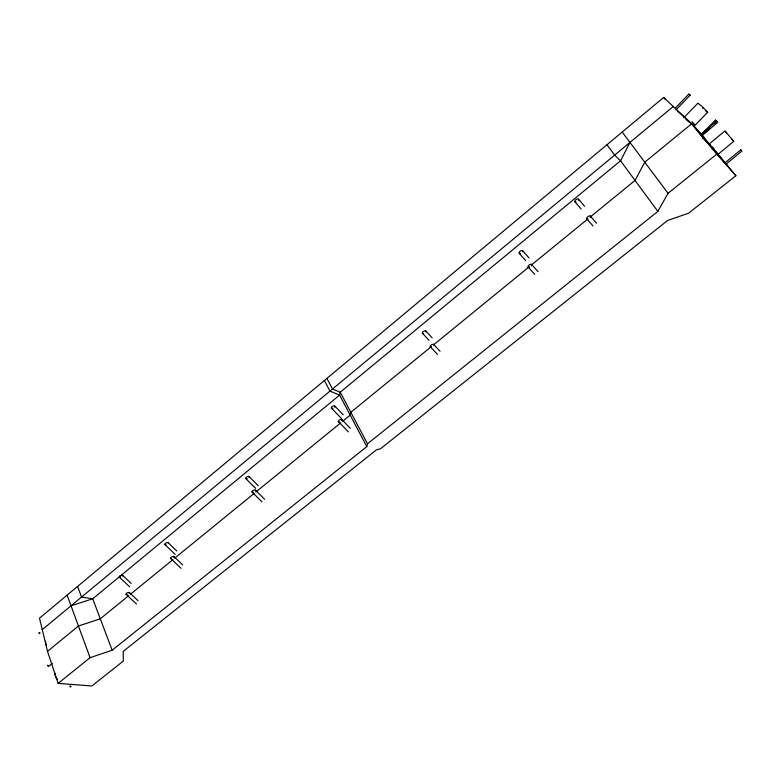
<?xml version="1.0" encoding="UTF-8"?>
<svg xmlns="http://www.w3.org/2000/svg" width="781" height="781" viewBox="0 0 781 781"><rect width="100%" height="100%" fill="white"/><g stroke="black" fill="none" stroke-linecap="round" stroke-linejoin="round"><path stroke-width="1.17" d="M58.126 683.365L90.088 657.68L112.161 650.212L366.797 446.586L367.49 443.813L657.856 211.397L668.048 193.297L716.773 154.15L735.887 175.735L688.559 213.233L667.638 220.447L380.63 448.675L376.198 450.041L123.183 651.422L123.339 661.048L91.875 685.982L58.126 683.365L47.514 651.354L39.509 618.181L663.635 97.469L691.605 123.818L710.495 145.207M629.955 142.435L620.553 160.769L340.233 392.228L339.637 395.098L92.724 598.773L71.022 605.802M698.126 103.434L702.275 106.567L707.684 112.347L706.512 111.576M675.585 107.837L688.901 94.023L690.15 95.194L676.004 109.867M683.805 117.726L697.931 103.131M694.329 125.946L707.703 112.308M701.719 135.103L701.221 134.596L715.376 120.079L716.597 121.26M702.08 135.445L709.958 128.074M714.127 123.808L716.626 121.25M702.304 138.442L703.72 136.997L693.186 125.067L677.957 111.429M716.626 121.065L717.729 122.373L701.836 135.757L700.723 134.439L716.694 121.143M731.524 138.735L733.74 141.361L717.768 154.55L709.011 144.153L724.944 130.925L726.574 132.868M42.106 629.769L673.505 106.323M740.866 149.806L741.93 151.065L726.027 164.225L724.914 162.897L740.847 149.786M47.514 651.354L78.451 626.011L100.3 618.816L128.592 595.757M431.102 346.823L350.845 412.3L350.2 415.131L342.664 421.281M433.933 344.519L529.293 266.712M531.187 265.179L587.839 218.953M590.67 216.649L635.051 180.44L644.755 162.194L691.605 123.818L716.773 154.15M130.476 594.224L172.913 559.635M174.798 558.093L254.01 493.533M255.895 491.991L340.77 422.824M48.49 666.457L47.69 665.295L48.451 666.466L52.268 663.508M701.24 134.576L702.392 135.66M716.519 121.192L715.943 120.538M706.18 111.302L705.448 110.697M685.933 119.278L688.051 121.221M698.409 132.233L703.72 136.997M694.485 124.501L692.064 121.69M129.47 592.652L138.052 600.696M126.171 594.4L136.47 604.045M122.676 575.421L131.208 583.436M119.395 577.149L129.636 586.775M715.933 120.684L715.396 120.118M702.334 107.846L702.832 108.315M688.549 121.68L689.047 122.158M164.869 544.513L175.178 554.393M174.046 556.648L182.676 564.907M170.688 558.425L181.046 568.324M168.208 542.746L176.799 550.986M689.574 94.579L690.14 95.175M689.467 94.638L688.901 94.023M702.861 137.934L710.446 145.286M245.742 478.519L255.631 488.34M255.504 490.204L264.603 499.235M252.038 492.03L261.977 501.88M249.178 476.693L258.238 485.704M338.388 421.555L348.404 431.883M334.912 406.188L343.22 414.779M331.369 408.063L341.346 418.362M341.961 419.67L350.298 428.281M709.07 144.192L710.417 145.705M433.611 344.372L440.025 351.265M422.658 333.487L429.042 340.35M430.204 346.627L437.419 354.369M425.762 330.939L432.137 337.812M663.635 97.469L665.197 99.226M528.268 267.141L534.712 274.385M522.587 250.681L529.01 257.906M531.597 264.417L538.05 271.681M519.287 253.395L525.711 260.61M709.997 144.875L699.542 133.034L727.189 165.582L711.491 146.672M586.873 218.895L593.052 226.021M578.448 199.116L584.588 206.223M590.338 216.073L596.518 223.21M575.031 201.937L581.171 209.025M711.1 146.506L714.127 150.069M701.523 135.386L701.074 134.859M725.178 131.208L733.71 141.312M725.188 163.239L725.754 163.883M711.286 146.096L735.887 175.735M715.669 151.924L717.817 154.589M712.985 147.941L713.443 148.488M714.156 149.63L713.522 148.849M713.756 148.878L714.234 149.454M713.365 148.663L712.77 147.912M622.184 132.057L668.048 193.297M657.856 211.397L620.553 160.769L614.627 155.136L606.983 144.739M367.49 443.813L340.233 392.228L332.501 389.026L326.917 378.404M366.797 446.586L339.637 395.098L329.972 391.125L324.408 380.493M112.161 650.212L92.724 598.773L81.546 597.074L77.573 586.433M67.107 595.161L90.088 657.68M46.46 645.409A5.408 3.534 59.9 0 1 45.698 641.289M57.56 679.324A5.477 3.368 52.8 0 1 55.041 673.242M587.751 219.051A2.255 1.123 -35.4 0 1 586.922 217.635A2.255 1.123 -35.4 0 1 589.704 215.898A2.255 1.123 -35.4 0 1 590.133 217.567M529.167 267.258A2.187 1.093 -33.5 0 1 528.229 265.96A2.187 1.093 -33.5 0 1 530.943 264.271A2.187 1.093 -33.5 0 1 531.49 265.813M431.551 346.959A2.089 1.035 -30.4 0 1 430.253 346.051A2.089 1.035 -30.4 0 1 432.635 344.314A2.089 1.035 -30.4 0 1 433.816 345.319M339.305 421.886A2.021 0.976 -27.5 0 1 338.563 420.695A2.021 0.976 -27.5 0 1 341.121 419.338A2.021 0.976 -27.5 0 1 341.736 420.598M253.376 492.215A1.962 0.918 -25.1 0 1 252.009 491.474A1.962 0.918 -25.1 0 1 254.333 489.98A1.962 0.918 -25.1 0 1 255.475 490.868M171.576 558.62A1.923 0.859 -23.2 0 1 170.805 557.595A1.923 0.859 -23.2 0 1 173.372 556.443A1.923 0.859 -23.2 0 1 173.782 557.634M127.078 594.566A1.904 0.82 -22.3 0 1 126.239 593.619A1.904 0.82 -22.3 0 1 128.777 592.476A1.904 0.82 -22.3 0 1 129.256 593.58M576.036 202.074A2.236 1.142 -35.6 0 1 574.953 200.844A2.236 1.142 -35.6 0 1 577.53 198.95A2.236 1.142 -35.6 0 1 578.477 200.278M520.576 253.435A2.167 1.103 -33.7 0 1 519.111 252.488A2.167 1.103 -33.7 0 1 521.649 250.555A2.167 1.103 -33.7 0 1 522.635 251.863M423.722 333.536A2.079 1.054 -30.4 0 1 422.423 332.599A2.079 1.054 -30.4 0 1 424.786 330.871A2.079 1.054 -30.4 0 1 425.977 331.896M333.028 408.248A2.011 0.986 -27.5 0 1 331.359 407.516A2.011 0.986 -27.5 0 1 333.926 405.856A2.011 0.986 -27.5 0 1 334.619 407.213M247.206 478.685A1.952 0.927 -25.1 0 1 245.722 477.923A1.952 0.927 -25.1 0 1 248.212 476.439A1.952 0.927 -25.1 0 1 248.983 477.621M166.002 544.689A1.913 0.869 -23.1 0 1 164.83 543.908A1.913 0.869 -23.1 0 1 167.075 542.57A1.913 0.869 -23.1 0 1 168.247 543.351M120.674 577.266A1.894 0.84 -22.1 0 1 119.308 576.603A1.894 0.84 -22.1 0 1 121.563 575.265A1.894 0.84 -22.1 0 1 122.705 576.056M70.837 686.645C69.665 687.963 69.714 684.224 70.837 686.645M39.05 632.825C39.919 635.363 40.446 631.458 39.05 632.825"/></g></svg>
